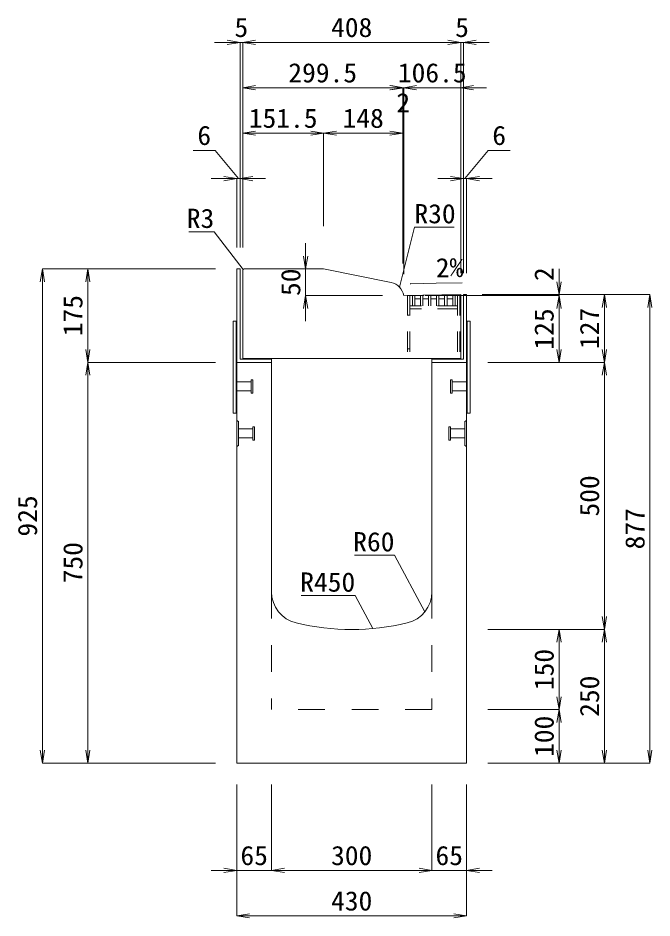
# Model space of a CAD drawing. Units: millimetres at full size. Extents: x -1809 to 57027, y -20349 to 17321.
# Drawn here: x 12276 to 13462, y 7504 to 9188 of the extents above; entities that cross this region are included whole.
import ezdxf
from ezdxf.enums import TextEntityAlignment as Align

# ---------------------------------------------------------------- set-up
doc = ezdxf.new("R2010")
doc.units = ezdxf.units.MM
doc.header["$LTSCALE"] = 50
for name, pattern in [('USER1', [2, 1, -1]), ('USER2', [1.35, 0.75, -0.6]), ('USER3', [1.35, 0.75, -0.6])]:
    doc.linetypes.add(name, pattern=pattern)
for name, color, linetype, lineweight in [('インサート', 3, 'USER2', 9), ('受枠', 3, 'Continuous', 5), ('寸法線', 7, 'Continuous', 13), ('引出線', 4, 'Continuous', 13), ('本体', 2, 'Continuous', 13), ('ｸﾞﾚｰﾁﾝｸﾞ', 7, 'USER3', 9)]:
    doc.layers.add(name, color=color, linetype=linetype, lineweight=lineweight)
doc.styles.add('ＭＳ 明朝', font='')
doc.styles.get('ＭＳ 明朝').set_extended_font_data('MS Mincho')

# ---------------------------------------------------------------- blocks, each defined once
blk = doc.blocks.new('open_arrow')
at = {"color": 0, "linetype": 'Continuous', "lineweight": -2}
blk.add_lwpolyline([(7.5, 1.25), (0, 0), (7.5, -1.25)], dxfattribs=at)

msp = doc.modelspace()

# ---------------------------------------------------------------- linework, layer by layer
at = {"layer": 'インサート'}
for p, q in [((12715, 8511.19), (12712, 8511.19)), ((12712, 8511.19), (12712, 8486.19)), ((12715, 8486.19), (12715, 8511.19)), ((13085, 8511.19), (13088, 8511.19)), ((13085, 8486.19), (13085, 8511.19)), ((13088, 8511.19), (13088, 8486.19)), ((12685, 8507.19), (12712, 8507.19)), ((12685, 8507.19), (12685, 8490.19)), ((13115, 8507.19), (13088, 8507.19)), ((13115, 8507.19), (13115, 8490.19)), ((12685, 8490.19), (12712, 8490.19)), ((12712, 8486.19), (12715, 8486.19)), ((13088, 8486.19), (13085, 8486.19)), ((13115, 8490.19), (13088, 8490.19)), ((12688.2, 8419.19), (12715.2, 8419.19)), ((12688.2, 8419.19), (12688.2, 8402.19)), ((12718.2, 8423.19), (12715.2, 8423.19)), ((12715.2, 8423.19), (12715.2, 8398.19)), ((12718.2, 8398.19), (12718.2, 8423.19)), ((13081.8, 8423.19), (13084.8, 8423.19)), ((13081.8, 8398.19), (13081.8, 8423.19)), ((13084.8, 8423.19), (13084.8, 8398.19)), ((13111.8, 8419.19), (13084.8, 8419.19)), ((13111.8, 8419.19), (13111.8, 8402.19)), ((12688.2, 8402.19), (12715.2, 8402.19)), ((12715.2, 8398.19), (12718.2, 8398.19)), ((13084.8, 8398.19), (13081.8, 8398.19)), ((13111.8, 8402.19), (13084.8, 8402.19))]:
    msp.add_line(p, q, dxfattribs=at)
at = {"layer": '受枠'}
for p, q in [((12685, 8718.69), (12685, 8543.69)), ((12685, 8718.69), (12691, 8718.69)), ((12685, 8718.69), (12691, 8718.69)), ((12691, 8718.69), (12691, 8549.69)), ((13109, 8670.69), (13109, 8549.69)), ((13109, 8670.69), (13115, 8670.69)), ((13115, 8543.69), (13115, 8670.69)), ((12678, 8448.69), (12678, 8620.69)), ((12684, 8620.69), (12678, 8620.69)), ((12684, 8448.69), (12684, 8620.69)), ((13116, 8448.69), (13116, 8620.69)), ((13116, 8620.69), (13122, 8620.69)), ((13122, 8448.69), (13122, 8620.69)), ((12750, 8543.69), (12685, 8543.69)), ((12691, 8549.69), (12750, 8549.69)), ((12750, 8543.69), (12750, 8549.69)), ((13050, 8549.69), (13050, 8543.69)), ((13050, 8549.69), (13109, 8549.69)), ((13050, 8543.69), (13050, 8549.69)), ((13115, 8543.69), (13050, 8543.69)), ((12684, 8448.69), (12678, 8448.69)), ((13116, 8448.69), (13122, 8448.69))]:
    msp.add_line(p, q, dxfattribs=at)
at = {"layer": '寸法線'}
for p, q in [((12744, 9142.81), (12643, 9142.81)), ((12691, 8758.69), (12691, 9142.81)), ((13104, 9142.81), (12696, 9142.81)), ((12696, 8758.69), (12696, 9142.81)), ((12696, 8758.69), (12696, 9142.81)), ((13056, 9142.81), (13157, 9142.81)), ((13104, 8710.5), (13104, 9142.81)), ((13104, 8710.5), (13104, 9142.81)), ((13109, 8710.69), (13109, 9142.81)), ((12995.51, 9057.81), (12696, 9057.81)), ((12696, 8758.69), (12696, 9057.81)), ((12947.51, 9057.81), (13045.44, 9057.81)), ((12949.44, 9057.81), (13152, 9057.81)), ((12995.51, 8728.64), (12995.51, 9057.81)), ((12995.51, 8728.64), (12995.51, 9057.81)), ((12997.44, 8708.65), (12997.44, 9057.81)), ((12997.44, 8708.65), (12997.44, 9057.81)), ((13104, 8710.5), (13104, 9057.81)), ((12696, 8972.81), (12847.5, 8972.81)), ((12696, 8798.69), (12696, 8972.81)), ((12847.5, 8798.69), (12847.5, 8972.81)), ((12847.5, 8972.81), (12995.51, 8972.81)), ((12847.5, 8798.69), (12847.5, 8972.81)), ((12995.51, 8768.64), (12995.51, 8972.81)), ((12644.65, 8940.61), (12603.46, 8940.61)), ((12688, 8887.81), (12644.65, 8940.61)), ((13112, 8887.81), (13155.35, 8940.61)), ((13155.35, 8940.61), (13196.54, 8940.61)), ((12739, 8887.81), (12637, 8887.81)), ((12685, 8758.69), (12685, 8887.81)), ((12691, 8758.69), (12691, 8887.81)), ((13061, 8887.81), (13163, 8887.81)), ((13109, 8710.69), (13109, 8887.81)), ((13115, 8710.69), (13115, 8887.81)), ((12813.83, 8620.64), (12813.83, 8766.69)), ((12321.22, 8718.69), (12321.22, 7793.69)), ((12645, 8718.69), (12321.22, 8718.69)), ((12406.22, 8718.69), (12406.22, 8543.69)), ((12645, 8718.69), (12406.22, 8718.69)), ((12813.83, 8718.69), (12807.5, 8718.69)), ((13287.94, 8620.65), (13287.94, 8718.5)), ((12957.44, 8668.64), (12813.83, 8668.64)), ((13037.44, 8668.65), (13287.94, 8668.65)), ((13037.44, 8668.65), (13287.94, 8668.65)), ((13144, 8670.5), (13287.94, 8670.5)), ((13155, 8670.69), (13372.94, 8670.69)), ((13155, 8670.69), (13457.94, 8670.69)), ((13287.94, 8543.69), (13287.94, 8668.65)), ((13372.94, 8670.69), (13372.94, 8543.69)), ((13457.94, 7793.69), (13457.94, 8670.69)), ((12645, 8543.69), (12406.22, 8543.69)), ((12406.22, 8543.69), (12406.22, 7793.69)), ((12645, 8543.69), (12406.22, 8543.69)), ((13155, 8543.69), (13372.94, 8543.69)), ((13155, 8543.69), (13372.94, 8543.69)), ((13155, 8543.69), (13287.94, 8543.69)), ((13372.94, 8543.69), (13372.94, 8043.69)), ((13155, 8043.69), (13372.94, 8043.69)), ((13155, 8043.69), (13287.94, 8043.69)), ((13155, 8043.69), (13372.94, 8043.69)), ((13287.94, 8043.69), (13287.94, 7893.69)), ((13372.94, 7793.69), (13372.94, 8043.69)), ((13155, 7893.69), (13287.94, 7893.69)), ((13155, 7893.69), (13287.94, 7893.69)), ((13287.94, 7893.69), (13287.94, 7793.69)), ((12645, 7793.69), (12321.22, 7793.69)), ((12645, 7793.69), (12406.22, 7793.69)), ((13155, 7793.69), (13287.94, 7793.69)), ((13155, 7793.69), (13372.94, 7793.69)), ((13155, 7793.69), (13457.94, 7793.69)), ((12685, 7753.69), (12685, 7592.54)), ((12685, 7753.69), (12685, 7507.54)), ((12750, 7753.69), (12750, 7592.54)), ((12750, 7753.69), (12750, 7592.54)), ((13050, 7753.69), (13050, 7592.54)), ((13050, 7753.69), (13050, 7592.54)), ((13115, 7753.69), (13115, 7592.54)), ((13115, 7753.69), (13115, 7507.54)), ((12798, 7592.54), (12637, 7592.54)), ((13050, 7592.54), (12750, 7592.54)), ((13163, 7592.54), (13002, 7592.54)), ((13115, 7507.54), (12685, 7507.54))]:
    msp.add_line(p, q, dxfattribs=at)
at = {"layer": '引出線'}
for points in [[(12989.42, 8684.54), (13017.33, 8796.87), (13092, 8796.87)], [(12696.88, 8717.81), (12642.83, 8788.18), (12595.1, 8788.18)], [(13009.31, 8690.84), (13058.05, 8691.82), (13106.8, 8692.79)], [(13037.07, 8077.01), (12980.04, 8182.73), (12905.37, 8182.73)], [(12939.55, 8045.43), (12906.65, 8107.24), (12805.65, 8107.24)]]:
    msp.add_lwpolyline(points, dxfattribs=at)
at = {"layer": '本体', "lineweight": 20}
for p, q in [((12696, 8715.69), (12696, 8550.69)), ((12847.5, 8718.69), (12698.95, 8718.69)), ((12973.81, 8693.09), (12847.5, 8718.69)), ((12997.44, 8668.65), (13104, 8670.5)), ((13104, 8550.69), (13104, 8670.5)), ((13104, 8550.69), (12696, 8550.69))]:
    msp.add_line(p, q, dxfattribs=at)
at = {"layer": '本体'}
for p, q in [((12685, 8543.69), (12685, 7793.69)), ((12750, 8543.69), (12685, 8543.69)), ((12750, 8543.69), (12750, 8114.22)), ((13115, 8543.69), (13050, 8543.69)), ((13050, 8543.69), (13050, 8114.22)), ((13115, 8543.69), (13115, 7793.69)), ((13115, 7793.69), (12685, 7793.69))]:
    msp.add_line(p, q, dxfattribs=at)
at = {"layer": '本体', "lineweight": 9}
for p, q in [((12685, 8435.19), (12688.2, 8433.19)), ((12688.2, 8433.19), (12688.2, 8388.19)), ((13115, 8435.19), (13111.8, 8433.19)), ((13111.8, 8433.19), (13111.8, 8388.19)), ((12688.2, 8388.19), (12685, 8386.19)), ((13111.8, 8388.19), (13115, 8386.19))]:
    msp.add_line(p, q, dxfattribs=at)
at = {"layer": '本体', "linetype": 'USER1', "lineweight": 15}
for p, q in [((12750, 8114.22), (12750, 7893.69)), ((13050, 8114.22), (13050, 7893.69)), ((13050, 7893.69), (12750, 7893.69))]:
    msp.add_line(p, q, dxfattribs=at)
at = {"layer": '本体', "lineweight": 20}
for centre, radius, start, end in [((12699, 8715.69), 3, 90, 180), ((12967.85, 8663.69), 30, 9.51584, 78.54156)]:
    msp.add_arc(centre, radius, start, end, dxfattribs=at)
at = {"layer": '本体'}
for centre, radius, start, end in [((12810, 8114.22), 60, 180, 256.65764), ((12990, 8114.22), 60, 283.34236, 0), ((12900, 8493.69), 450, 256.65764, 283.34236)]:
    msp.add_arc(centre, radius, start, end, dxfattribs=at)
at = {"layer": 'ｸﾞﾚｰﾁﾝｸﾞ'}
for p, q in [((13102.5, 8668.69), (13004.5, 8668.69)), ((13004.5, 8668.69), (13004.5, 8550.69)), ((13009, 8668.69), (13009, 8550.69)), ((13013.5, 8649.69), (13013.5, 8668.69)), ((13018, 8649.69), (13018, 8668.69)), ((13018, 8662.69), (13028.6, 8662.69)), ((13028.6, 8649.69), (13028.6, 8668.69)), ((13033.1, 8649.69), (13033.1, 8668.69)), ((13033.1, 8662.69), (13043.7, 8662.69)), ((13043.7, 8649.69), (13043.7, 8668.69)), ((13048.2, 8649.69), (13048.2, 8668.69)), ((13048.2, 8662.69), (13058.8, 8662.69)), ((13058.8, 8649.69), (13058.8, 8668.69)), ((13063.3, 8649.69), (13063.3, 8668.69)), ((13063.3, 8662.69), (13073.9, 8662.69)), ((13073.9, 8649.69), (13073.9, 8668.69)), ((13078.4, 8649.69), (13078.4, 8668.69)), ((13078.4, 8662.69), (13089, 8662.69)), ((13089, 8649.69), (13089, 8668.69)), ((13093.5, 8649.69), (13093.5, 8668.69)), ((13098, 8668.69), (13098, 8550.69)), ((13102.5, 8668.69), (13102.5, 8550.69)), ((13098, 8649.69), (13009, 8649.69)), ((13098, 8643.69), (13009, 8643.69)), ((13009, 8632.19), (13004.5, 8632.19)), ((13009, 8569.19), (13004.5, 8569.19))]:
    msp.add_line(p, q, dxfattribs=at)

# ---------------------------------------------------------------- block references
at = {"layer": '寸法線', "xscale": 3.2, "yscale": 3.2}
for p, rotation in [((12691, 9142.81), 180), ((13104, 9142.81), 180), ((13104, 9142.81), 180), ((12995.51, 9057.81), 180), ((12995.51, 9057.81), 180), ((12997.44, 9057.81), 180), ((12847.5, 8972.81), 180), ((12995.51, 8972.81), 180), ((12685, 8887.81), 180), ((13109, 8887.81), 180), ((12813.83, 8718.69), 90), ((12321.22, 8718.69), 270), ((12406.22, 8718.69), 270), ((13287.94, 8670.5), 90), ((12813.83, 8668.64), 270), ((13287.94, 8668.65), 270), ((13287.94, 8668.65), 270), ((13372.94, 8670.69), 270), ((13457.94, 8670.69), 270), ((12406.22, 8543.69), 90), ((13287.94, 8543.69), 90), ((13372.94, 8543.69), 90), ((12406.22, 8543.69), 270), ((13372.94, 8543.69), 270), ((13372.94, 8043.69), 90), ((13287.94, 8043.69), 270), ((13372.94, 8043.69), 270), ((13287.94, 7893.69), 90), ((13287.94, 7893.69), 270), ((12321.22, 7793.69), 90), ((12406.22, 7793.69), 90), ((13287.94, 7793.69), 90), ((13372.94, 7793.69), 90), ((13457.94, 7793.69), 90), ((12685, 7592.54), 180), ((13050, 7592.54), 180), ((13050, 7592.54), 180), ((13115, 7507.54), 180)]:
    msp.add_blockref('open_arrow', p, dxfattribs=dict(at, rotation=rotation))
for p in [(12696, 9142.81), (12696, 9142.81), (13109, 9142.81), (12696, 9057.81), (12997.44, 9057.81), (13104, 9057.81), (12696, 8972.81), (12847.5, 8972.81), (12691, 8887.81), (13115, 8887.81), (12750, 7592.54), (12750, 7592.54), (13115, 7592.54), (12685, 7507.54)]:
    msp.add_blockref('open_arrow', p, dxfattribs=at)
at = {"layer": '引出線', "xscale": 0.16, "yscale": 0.16}
for p, rotation in [((12696.88, 8717.81), 127.5), ((12989.42, 8684.54), 76), ((13009.31, 8690.84), 1.1), ((13037.07, 8077.01), 118.3), ((12939.55, 8045.43), 118)]:
    msp.add_blockref('open_arrow', p, dxfattribs=dict(at, rotation=rotation))

# ---------------------------------------------------------------- texts
at = {"layer": '寸法線', "style": 'ＭＳ 明朝', "width": 1.05}
for s, p in [('5', (12693.5, 9170.81)), ('408', (12900, 9170.81)), ('5', (13106.5, 9170.81)), ('299.5', (12845.75, 9085.81)), ('106.5', (13050.72, 9085.81)), ('2', (12996.47, 9029.81)), ('151.5', (12771.75, 9000.81)), ('148', (12921.5, 9000.81)), ('6', (12624.05, 8968.61)), ('6', (13175.95, 8968.61)), ('65', (12717.5, 7620.54)), ('300', (12900, 7620.54)), ('65', (13082.5, 7620.54)), ('430', (12900, 7535.54))]:
    msp.add_text(s, height=36.03, dxfattribs=at).set_placement(p, align=Align.MIDDLE_CENTER)
for s, p in [('50', (12785.83, 8693.66)), ('2', (13259.92, 8708.76)), ('175', (12378.22, 8631.19)), ('125', (13259.94, 8606.17)), ('127', (13344.94, 8607.19)), ('500', (13344.94, 8293.69)), ('925', (12293.22, 8256.19)), ('877', (13429.94, 8232.19)), ('750', (12378.22, 8168.69)), ('150', (13259.94, 7968.69)), ('250', (13344.94, 7918.69)), ('100', (13259.94, 7843.69))]:
    msp.add_text(s, height=36.03, rotation=90, dxfattribs=at).set_placement(p, align=Align.MIDDLE_CENTER)
at = {"layer": '引出線', "style": 'ＭＳ 明朝', "width": 1.05}
for s, p in [('R3', (12642.83, 8831.38)), ('R60', (12980.04, 8225.93)), ('R450', (12906.65, 8150.44))]:
    msp.add_text(s, height=36.03, dxfattribs=at).set_placement(p, align=Align.TOP_RIGHT)
msp.add_text('R30', height=36.03, dxfattribs=at).set_placement((13017.33, 8840.07), align=Align.TOP_LEFT)
msp.add_text('2%', height=36.03, rotation=1.146, dxfattribs=at).set_placement((13057.11, 8738.71), align=Align.TOP_LEFT)

doc.saveas('drawing.dxf')
